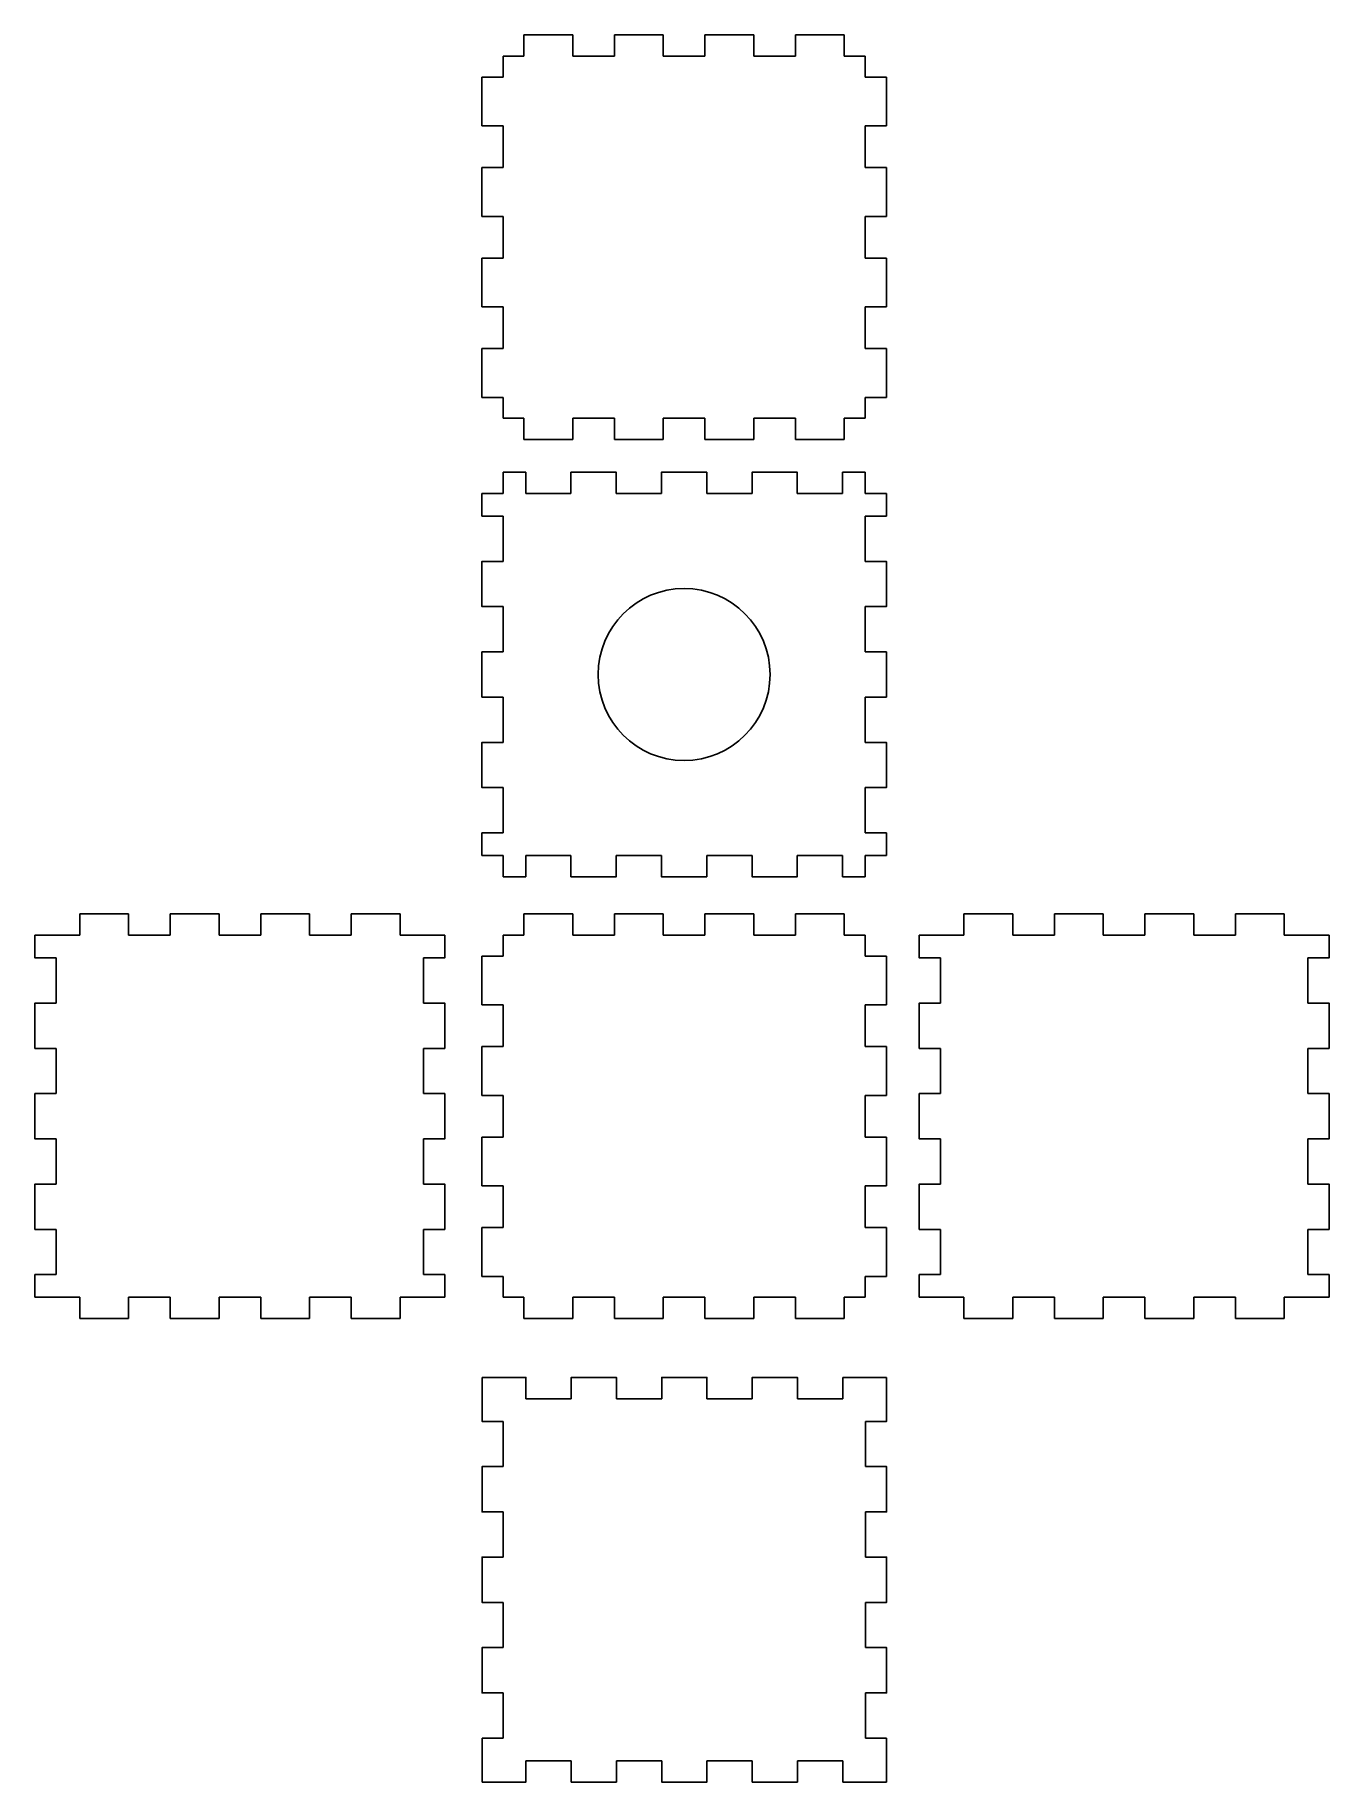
# Model space of a CAD drawing. Header units: inches. Extents: x -2.59 to 4.56, y -2.68 to 6.97.
import ezdxf

# ---------------------------------------------------------------- set-up
doc = ezdxf.new("R2010")
doc.units = ezdxf.units.IN
doc.header["$MEASUREMENT"] = 0

msp = doc.modelspace()

# ---------------------------------------------------------------- linework, layer by layer
for p, q in [((0.115, 6.9735), (0.115, 6.856)), ((0.115, 6.9735), (0.385, 6.9735)), ((0.385, 6.9735), (0.385, 6.856)), ((0.615, 6.9735), (0.615, 6.856)), ((0.615, 6.9735), (0.885, 6.9735)), ((0.618, 6.9735), (0.882, 6.9735)), ((0.885, 6.9735), (0.885, 6.856)), ((1.115, 6.9735), (1.115, 6.856)), ((1.115, 6.9735), (1.385, 6.9735)), ((1.118, 6.9735), (1.382, 6.9735)), ((1.385, 6.9735), (1.385, 6.856)), ((1.615, 6.9735), (1.615, 6.856)), ((1.615, 6.9735), (1.885, 6.9735)), ((1.618, 6.9735), (1.882, 6.9735)), ((1.885, 6.9735), (1.885, 6.856)), ((-0.1175, 6.741), (0, 6.741)), ((-0.1175, 6.471), (-0.1175, 6.741)), ((-0.1175, 6.474), (-0.1175, 6.738)), ((2.1175, 6.741), (2, 6.741)), ((2.1175, 6.471), (2.1175, 6.741)), ((2.1175, 6.474), (2.1175, 6.738)), ((-0.1175, 6.471), (0, 6.471)), ((2.1175, 6.471), (2, 6.471)), ((-0.1175, 6.241), (0, 6.241)), ((-0.1175, 5.971), (-0.1175, 6.241)), ((-0.1175, 5.974), (-0.1175, 6.238)), ((2.1175, 6.241), (2, 6.241)), ((2.1175, 5.971), (2.1175, 6.241)), ((2.1175, 5.974), (2.1175, 6.238)), ((-0.1175, 5.971), (0, 5.971)), ((2.1175, 5.971), (2, 5.971)), ((-0.1175, 5.741), (0, 5.741)), ((-0.1175, 5.471), (-0.1175, 5.741)), ((-0.1175, 5.474), (-0.1175, 5.738)), ((2.1175, 5.741), (2, 5.741)), ((2.1175, 5.471), (2.1175, 5.741)), ((2.1175, 5.474), (2.1175, 5.738)), ((-0.1175, 5.471), (0, 5.471)), ((2.1175, 5.471), (2, 5.471)), ((-0.1175, 5.241), (0, 5.241)), ((-0.1175, 4.971), (-0.1175, 5.241)), ((2.1175, 5.241), (2, 5.241)), ((2.1175, 4.971), (2.1175, 5.241)), ((-0.1175, 4.971), (0, 4.971)), ((2.1175, 4.971), (2, 4.971)), ((0.115, 4.7385), (0.115, 4.856)), ((0.385, 4.7385), (0.385, 4.856)), ((0.615, 4.7385), (0.615, 4.856)), ((0.885, 4.7385), (0.885, 4.856)), ((1.115, 4.7385), (1.115, 4.856)), ((1.385, 4.7385), (1.385, 4.856)), ((1.615, 4.7385), (1.615, 4.856)), ((1.885, 4.7385), (1.885, 4.856)), ((0.115, 4.7385), (0.385, 4.7385)), ((0.615, 4.7385), (0.885, 4.7385)), ((0.618, 4.7385), (0.882, 4.7385)), ((1.115, 4.7385), (1.385, 4.7385)), ((1.118, 4.7385), (1.382, 4.7385)), ((1.615, 4.7385), (1.885, 4.7385)), ((1.618, 4.7385), (1.882, 4.7385)), ((0, 4.4404), (0, 4.5579)), ((1.875, 4.5579), (2, 4.5579)), ((2, 4.5579), (2, 4.4404)), ((0, 4.4404), (-0.1175, 4.4404)), ((2, 4.4404), (2.1175, 4.4404)), ((-0.1175, 2.5654), (-0.1175, 2.4404)), ((2.1175, 2.5654), (2.1175, 2.4404)), ((-0.1175, 2.4404), (0, 2.4404)), ((0, 2.4404), (0, 2.3229)), ((2, 2.3229), (2, 2.4404)), ((2.1175, 2.4404), (2, 2.4404)), ((0.125, 2.3229), (0.118, 2.3229)), ((0.375, 2.3229), (0.382, 2.3229)), ((0.625, 2.3229), (0.618, 2.3229)), ((0.875, 2.3229), (0.882, 2.3229)), ((1.125, 2.3229), (1.118, 2.3229)), ((1.375, 2.3229), (1.382, 2.3229)), ((1.625, 2.3229), (1.618, 2.3229)), ((1.875, 2.3229), (2, 2.3229)), ((1.875, 2.3229), (1.882, 2.3229)), ((-2.3391, 2.1175), (-2.3391, 2)), ((-2.3391, 2.1175), (-2.0691, 2.1175)), ((-2.0691, 2.1175), (-2.0691, 2)), ((-1.8391, 2.1175), (-1.8391, 2)), ((-1.8391, 2.1175), (-1.5691, 2.1175)), ((-1.8361, 2.1175), (-1.5721, 2.1175)), ((-1.5691, 2.1175), (-1.5691, 2)), ((-1.3391, 2.1175), (-1.3391, 2)), ((-1.3391, 2.1175), (-1.0691, 2.1175)), ((-1.3361, 2.1175), (-1.0721, 2.1175)), ((-1.0691, 2.1175), (-1.0691, 2)), ((-0.8391, 2.1175), (-0.8391, 2)), ((-0.8391, 2.1175), (-0.5691, 2.1175)), ((-0.8361, 2.1175), (-0.5721, 2.1175)), ((-0.5691, 2.1175), (-0.5691, 2)), ((0.115, 2.1175), (0.115, 2)), ((0.115, 2.1175), (0.385, 2.1175)), ((0.385, 2.1175), (0.385, 2)), ((0.615, 2.1175), (0.615, 2)), ((0.615, 2.1175), (0.885, 2.1175)), ((0.618, 2.1175), (0.882, 2.1175)), ((0.885, 2.1175), (0.885, 2)), ((1.115, 2.1175), (1.115, 2)), ((1.115, 2.1175), (1.385, 2.1175)), ((1.118, 2.1175), (1.382, 2.1175)), ((1.385, 2.1175), (1.385, 2)), ((1.615, 2.1175), (1.615, 2)), ((1.615, 2.1175), (1.885, 2.1175)), ((1.618, 2.1175), (1.882, 2.1175)), ((1.885, 2.1175), (1.885, 2)), ((2.5457, 2.1175), (2.5457, 2)), ((2.5457, 2.1175), (2.8157, 2.1175)), ((2.8157, 2.1175), (2.8157, 2)), ((3.0457, 2.1175), (3.0457, 2)), ((3.0457, 2.1175), (3.3157, 2.1175)), ((3.0487, 2.1175), (3.3127, 2.1175)), ((3.3157, 2.1175), (3.3157, 2)), ((3.5457, 2.1175), (3.5457, 2)), ((3.5457, 2.1175), (3.8157, 2.1175)), ((3.5487, 2.1175), (3.8127, 2.1175)), ((3.8157, 2.1175), (3.8157, 2)), ((4.0457, 2.1175), (4.0457, 2)), ((4.0457, 2.1175), (4.3157, 2.1175)), ((4.0487, 2.1175), (4.3127, 2.1175)), ((4.3157, 2.1175), (4.3157, 2)), ((-2.4541, 2), (-2.5863, 2)), ((-0.4541, 2), (-0.322, 2)), ((2.4307, 2), (2.2985, 2)), ((4.4307, 2), (4.5629, 2)), ((-0.1175, 1.885), (0, 1.885)), ((-0.1175, 1.615), (-0.1175, 1.885)), ((-0.1175, 1.618), (-0.1175, 1.882)), ((2.1175, 1.885), (2, 1.885)), ((2.1175, 1.615), (2.1175, 1.885)), ((2.1175, 1.618), (2.1175, 1.882)), ((-0.322, 1.5662), (-0.322, 1.5593)), ((-0.1175, 1.615), (0, 1.615)), ((2.1175, 1.615), (2, 1.615)), ((4.5629, 1.5662), (4.5629, 1.5593)), ((-0.1175, 1.385), (0, 1.385)), ((-0.1175, 1.115), (-0.1175, 1.385)), ((-0.1175, 1.118), (-0.1175, 1.382)), ((2.1175, 1.385), (2, 1.385)), ((2.1175, 1.115), (2.1175, 1.385)), ((2.1175, 1.118), (2.1175, 1.382)), ((-0.322, 1.0662), (-0.322, 1.0593)), ((-0.1175, 1.115), (0, 1.115)), ((2.1175, 1.115), (2, 1.115)), ((4.5629, 1.0662), (4.5629, 1.0593)), ((-0.1175, 0.885), (0, 0.885)), ((-0.1175, 0.615), (-0.1175, 0.885)), ((-0.1175, 0.618), (-0.1175, 0.882)), ((2.1175, 0.885), (2, 0.885)), ((2.1175, 0.615), (2.1175, 0.885)), ((2.1175, 0.618), (2.1175, 0.882)), ((-0.1175, 0.615), (0, 0.615)), ((2.1175, 0.615), (2, 0.615)), ((-0.322, 0.5662), (-0.322, 0.5592)), ((4.5629, 0.5662), (4.5629, 0.5592)), ((-0.1175, 0.385), (0, 0.385)), ((-0.1175, 0.115), (-0.1175, 0.385)), ((2.1175, 0.385), (2, 0.385)), ((2.1175, 0.115), (2.1175, 0.385)), ((-2.5863, 0.125), (-2.5863, 0)), ((-0.322, 0.125), (-0.322, 0)), ((-0.1175, 0.115), (0, 0.115)), ((2.1175, 0.115), (2, 0.115)), ((2.2985, 0.125), (2.2985, 0)), ((4.5629, 0.125), (4.5629, 0)), ((-2.4541, 0), (-2.5863, 0)), ((-2.3391, -0.1175), (-2.3391, 0)), ((-2.0691, -0.1175), (-2.0691, 0)), ((-1.8391, -0.1175), (-1.8391, 0)), ((-1.5691, -0.1175), (-1.5691, 0)), ((-1.3391, -0.1175), (-1.3391, 0)), ((-1.0691, -0.1175), (-1.0691, 0)), ((-0.8391, -0.1175), (-0.8391, 0)), ((-0.5691, -0.1175), (-0.5691, 0)), ((-0.4541, 0), (-0.322, 0)), ((-0.322, 0.0662), (-0.322, 0.0592)), ((0.385, -0.1175), (0.385, 0)), ((0.885, -0.1175), (0.885, 0)), ((1.385, -0.1175), (1.385, 0)), ((1.885, -0.1175), (1.885, 0)), ((2.4307, 0), (2.2985, 0)), ((2.5457, -0.1175), (2.5457, 0)), ((2.8157, -0.1175), (2.8157, 0)), ((3.0457, -0.1175), (3.0457, 0)), ((3.3157, -0.1175), (3.3157, 0)), ((3.5457, -0.1175), (3.5457, 0)), ((3.8157, -0.1175), (3.8157, 0)), ((4.0457, -0.1175), (4.0457, 0)), ((4.3157, -0.1175), (4.3157, 0)), ((4.4307, 0), (4.5629, 0)), ((4.5629, 0.0662), (4.5629, 0.0592)), ((0.115, -0.1175), (0.115, 0)), ((0.615, -0.1175), (0.615, 0)), ((1.115, -0.1175), (1.115, 0)), ((1.615, -0.1175), (1.615, 0)), ((-2.3391, -0.1175), (-2.0691, -0.1175)), ((-1.8391, -0.1175), (-1.5691, -0.1175)), ((-1.8361, -0.1175), (-1.5721, -0.1175)), ((-1.3391, -0.1175), (-1.0691, -0.1175)), ((-1.3361, -0.1175), (-1.0721, -0.1175)), ((-0.8391, -0.1175), (-0.5691, -0.1175)), ((-0.8361, -0.1175), (-0.5721, -0.1175)), ((0.115, -0.1175), (0.385, -0.1175)), ((0.615, -0.1175), (0.885, -0.1175)), ((0.618, -0.1175), (0.882, -0.1175)), ((1.115, -0.1175), (1.385, -0.1175)), ((1.118, -0.1175), (1.382, -0.1175)), ((1.615, -0.1175), (1.885, -0.1175)), ((1.618, -0.1175), (1.882, -0.1175)), ((2.5457, -0.1175), (2.8157, -0.1175)), ((3.0457, -0.1175), (3.3157, -0.1175)), ((3.0487, -0.1175), (3.3127, -0.1175)), ((3.5457, -0.1175), (3.8157, -0.1175)), ((3.5487, -0.1175), (3.8127, -0.1175)), ((4.0457, -0.1175), (4.3157, -0.1175)), ((4.0487, -0.1175), (4.3127, -0.1175)), ((-0.1163, -0.5608), (-0.1163, -0.4433)), ((-0.1163, -0.4433), (0.0012, -0.4433)), ((0.125, -0.4433), (0.118, -0.4433)), ((1.8762, -0.4433), (2.0012, -0.4433)), ((2.1187, -0.4433), (2.0012, -0.4433)), ((2.1187, -0.5608), (2.1187, -0.4433)), ((-0.1163, -2.4358), (-0.1163, -2.5608)), ((2.1187, -2.4358), (2.1187, -2.5608)), ((-0.1163, -2.6783), (-0.1163, -2.5608)), ((2.1187, -2.6783), (2.1187, -2.5608)), ((0.0012, -2.6783), (-0.1163, -2.6783)), ((1.8762, -2.6783), (2.0012, -2.6783)), ((2.0012, -2.6783), (2.1187, -2.6783))]:
    msp.add_line(p, q)
for points in [[(0, 6.741), (0, 6.856)], [(0.115, 6.856), (0, 6.856)], [(0.385, 6.856), (0.615, 6.856)], [(0.885, 6.856), (1.115, 6.856)], [(1.385, 6.856), (1.615, 6.856)], [(1.885, 6.856), (2, 6.856)], [(2, 6.741), (2, 6.856)], [(0, 6.241), (0, 6.471)], [(2, 6.241), (2, 6.471)], [(0, 5.741), (0, 5.971)], [(2, 5.741), (2, 5.971)], [(0, 5.241), (0, 5.471)], [(2, 5.241), (2, 5.471)], [(0, 4.971), (0, 4.856)], [(2, 4.971), (2, 4.856)], [(0.115, 4.856), (0, 4.856)], [(0.385, 4.856), (0.615, 4.856)], [(0.885, 4.856), (1.115, 4.856)], [(1.385, 4.856), (1.615, 4.856)], [(1.885, 4.856), (2, 4.856)], [(0.125, 4.4404), (0.125, 4.5579), (0, 4.5579)], [(0.625, 4.4404), (0.625, 4.5579), (0.375, 4.5579), (0.375, 4.4404)], [(1.125, 4.4404), (1.125, 4.5579), (0.875, 4.5579), (0.875, 4.4404)], [(1.625, 4.4404), (1.625, 4.5579), (1.375, 4.5579), (1.375, 4.4404)], [(1.875, 4.5579), (1.875, 4.4404)], [(0, 4.3154), (-0.1175, 4.3154), (-0.1175, 4.4404)], [(0.375, 4.4404), (0.125, 4.4404)], [(0.875, 4.4404), (0.625, 4.4404)], [(1.375, 4.4404), (1.125, 4.4404)], [(1.875, 4.4404), (1.625, 4.4404)], [(2, 4.3154), (2.1175, 4.3154), (2.1175, 4.4404)], [(0, 4.3154), (0, 4.0654)], [(2, 4.0654), (2, 4.3154)], [(0, 3.8154), (-0.1175, 3.8154), (-0.1175, 4.0654), (0, 4.0654)], [(2, 3.8154), (2.1175, 3.8154), (2.1175, 4.0654), (2, 4.0654)], [(0, 3.8154), (0, 3.5654)], [(2, 3.5654), (2, 3.8154)], [(0, 3.3154), (-0.1175, 3.3154), (-0.1175, 3.5654), (0, 3.5654)], [(2, 3.3154), (2.1175, 3.3154), (2.1175, 3.5654), (2, 3.5654)], [(0, 3.3154), (0, 3.0654)], [(2, 3.0654), (2, 3.3154)], [(0, 2.8154), (-0.1175, 2.8154), (-0.1175, 3.0654), (0, 3.0654)], [(2, 2.8154), (2.1175, 2.8154), (2.1175, 3.0654), (2, 3.0654)], [(0, 2.8154), (0, 2.5654)], [(2, 2.5654), (2, 2.8154)], [(-0.1175, 2.5654), (0, 2.5654)], [(2.1175, 2.5654), (2, 2.5654)], [(0.125, 2.4404), (0.125, 2.3229), (0, 2.3229)], [(0.125, 2.4404), (0.375, 2.4404)], [(0.625, 2.4404), (0.625, 2.3229), (0.375, 2.3229), (0.375, 2.4404)], [(0.625, 2.4404), (0.875, 2.4404)], [(1.125, 2.4404), (1.125, 2.3229), (0.875, 2.3229), (0.875, 2.4404)], [(1.125, 2.4404), (1.375, 2.4404)], [(1.625, 2.4404), (1.625, 2.3229), (1.375, 2.3229), (1.375, 2.4404)], [(1.625, 2.4404), (1.875, 2.4404)], [(1.875, 2.3229), (1.875, 2.4404)], [(-2.4688, 1.875), (-2.5863, 1.875), (-2.5863, 2)], [(-2.3391, 2), (-2.4541, 2)], [(-2.0691, 2), (-1.8391, 2)], [(-1.5691, 2), (-1.3391, 2)], [(-1.0691, 2), (-0.8391, 2)], [(-0.5691, 2), (-0.4541, 2)], [(-0.4395, 1.875), (-0.322, 1.875), (-0.322, 2)], [(0, 1.885), (0, 2)], [(0.115, 2), (0, 2)], [(0.385, 2), (0.615, 2)], [(0.885, 2), (1.115, 2)], [(1.385, 2), (1.615, 2)], [(1.885, 2), (2, 2)], [(2, 1.885), (2, 2)], [(2.416, 1.875), (2.2985, 1.875), (2.2985, 2)], [(2.5457, 2), (2.4307, 2)], [(2.8157, 2), (3.0457, 2)], [(3.3157, 2), (3.5457, 2)], [(3.8157, 2), (4.0457, 2)], [(4.3157, 2), (4.4307, 2)], [(4.4454, 1.875), (4.5629, 1.875), (4.5629, 2)], [(-2.4688, 1.875), (-2.4688, 1.625)], [(-0.4395, 1.625), (-0.4395, 1.875)], [(2.416, 1.875), (2.416, 1.625)], [(4.4454, 1.625), (4.4454, 1.875)], [(-2.4688, 1.375), (-2.5863, 1.375), (-2.5863, 1.625), (-2.4688, 1.625)], [(-0.4395, 1.375), (-0.322, 1.375), (-0.322, 1.625), (-0.4395, 1.625)], [(0, 1.385), (0, 1.615)], [(2, 1.385), (2, 1.615)], [(2.416, 1.375), (2.2985, 1.375), (2.2985, 1.625), (2.416, 1.625)], [(4.4454, 1.375), (4.5629, 1.375), (4.5629, 1.625), (4.4454, 1.625)], [(-2.4688, 1.375), (-2.4688, 1.125)], [(-0.4395, 1.125), (-0.4395, 1.375)], [(2.416, 1.375), (2.416, 1.125)], [(4.4454, 1.125), (4.4454, 1.375)], [(-2.4688, 0.875), (-2.5863, 0.875), (-2.5863, 1.125), (-2.4688, 1.125)], [(-0.4395, 0.875), (-0.322, 0.875), (-0.322, 1.125), (-0.4395, 1.125)], [(0, 0.885), (0, 1.115)], [(2, 0.885), (2, 1.115)], [(2.416, 0.875), (2.2985, 0.875), (2.2985, 1.125), (2.416, 1.125)], [(4.4454, 0.875), (4.5629, 0.875), (4.5629, 1.125), (4.4454, 1.125)], [(-2.4688, 0.875), (-2.4688, 0.625)], [(-0.4395, 0.625), (-0.4395, 0.875)], [(2.416, 0.875), (2.416, 0.625)], [(4.4454, 0.625), (4.4454, 0.875)], [(-2.4688, 0.375), (-2.5863, 0.375), (-2.5863, 0.625), (-2.4688, 0.625)], [(-0.4395, 0.375), (-0.322, 0.375), (-0.322, 0.625), (-0.4395, 0.625)], [(0, 0.385), (0, 0.615)], [(2, 0.385), (2, 0.615)], [(2.416, 0.375), (2.2985, 0.375), (2.2985, 0.625), (2.416, 0.625)], [(4.4454, 0.375), (4.5629, 0.375), (4.5629, 0.625), (4.4454, 0.625)], [(-2.4688, 0.375), (-2.4688, 0.125)], [(-0.4395, 0.125), (-0.4395, 0.375)], [(2.416, 0.375), (2.416, 0.125)], [(4.4454, 0.125), (4.4454, 0.375)], [(-2.5863, 0.125), (-2.4688, 0.125)], [(-0.322, 0.125), (-0.4395, 0.125)], [(0, 0.115), (0, 0)], [(2, 0.115), (2, 0)], [(2.2985, 0.125), (2.416, 0.125)], [(4.5629, 0.125), (4.4454, 0.125)], [(-2.3391, 0), (-2.4541, 0)], [(-2.0691, 0), (-1.8391, 0)], [(-1.5691, 0), (-1.3391, 0)], [(-1.0691, 0), (-0.8391, 0)], [(-0.5691, 0), (-0.4541, 0)], [(0.115, 0), (0, 0)], [(0.385, 0), (0.615, 0)], [(0.885, 0), (1.115, 0)], [(1.385, 0), (1.615, 0)], [(1.885, 0), (2, 0)], [(2.5457, 0), (2.4307, 0)], [(2.8157, 0), (3.0457, 0)], [(3.3157, 0), (3.5457, 0)], [(3.8157, 0), (4.0457, 0)], [(4.3157, 0), (4.4307, 0)], [(0.1262, -0.5608), (0.1262, -0.4433), (0.0012, -0.4433)], [(0.6262, -0.5608), (0.6262, -0.4433), (0.3762, -0.4433), (0.3762, -0.5608)], [(1.1262, -0.5608), (1.1262, -0.4433), (0.8762, -0.4433), (0.8762, -0.5608)], [(1.6262, -0.5608), (1.6262, -0.4433), (1.3762, -0.4433), (1.3762, -0.5608)], [(1.8762, -0.4433), (1.8762, -0.5608)], [(0.0012, -0.6858), (-0.1163, -0.6858), (-0.1163, -0.5608)], [(0.3762, -0.5608), (0.1262, -0.5608)], [(0.8762, -0.5608), (0.6262, -0.5608)], [(1.3762, -0.5608), (1.1262, -0.5608)], [(1.8762, -0.5608), (1.6262, -0.5608)], [(2.0012, -0.6858), (2.1187, -0.6858), (2.1187, -0.5608)], [(0.0012, -0.6858), (0.0012, -0.9358)], [(2.0012, -0.9358), (2.0012, -0.6858)], [(0.0012, -1.1858), (-0.1163, -1.1858), (-0.1163, -0.9358), (0.0012, -0.9358)], [(2.0012, -1.1858), (2.1187, -1.1858), (2.1187, -0.9358), (2.0012, -0.9358)], [(0.0012, -1.1858), (0.0012, -1.4358)], [(2.0012, -1.4358), (2.0012, -1.1858)], [(0.0012, -1.6858), (-0.1163, -1.6858), (-0.1163, -1.4358), (0.0012, -1.4358)], [(2.0012, -1.6858), (2.1187, -1.6858), (2.1187, -1.4358), (2.0012, -1.4358)], [(0.0012, -1.6858), (0.0012, -1.9358)], [(2.0012, -1.9358), (2.0012, -1.6858)], [(0.0012, -2.1858), (-0.1163, -2.1858), (-0.1163, -1.9358), (0.0012, -1.9358)], [(2.0012, -2.1858), (2.1187, -2.1858), (2.1187, -1.9358), (2.0012, -1.9358)], [(0.0012, -2.1858), (0.0012, -2.4358)], [(2.0012, -2.4358), (2.0012, -2.1858)], [(-0.1163, -2.4358), (0.0012, -2.4358)], [(2.1187, -2.4358), (2.0012, -2.4358)], [(0.1262, -2.5608), (0.1262, -2.6783), (0.0012, -2.6783)], [(0.1262, -2.5608), (0.3762, -2.5608)], [(0.6262, -2.5608), (0.6262, -2.6783), (0.3762, -2.6783), (0.3762, -2.5608)], [(0.6262, -2.5608), (0.8762, -2.5608)], [(1.1262, -2.5608), (1.1262, -2.6783), (0.8762, -2.6783), (0.8762, -2.5608)], [(1.1262, -2.5608), (1.3762, -2.5608)], [(1.6262, -2.5608), (1.6262, -2.6783), (1.3762, -2.6783), (1.3762, -2.5608)], [(1.6262, -2.5608), (1.8762, -2.5608)], [(1.8762, -2.6783), (1.8762, -2.5608)]]:
    msp.add_lwpolyline(points)
msp.add_circle((1, 3.4404), 0.475)

doc.saveas('drawing.dxf')
